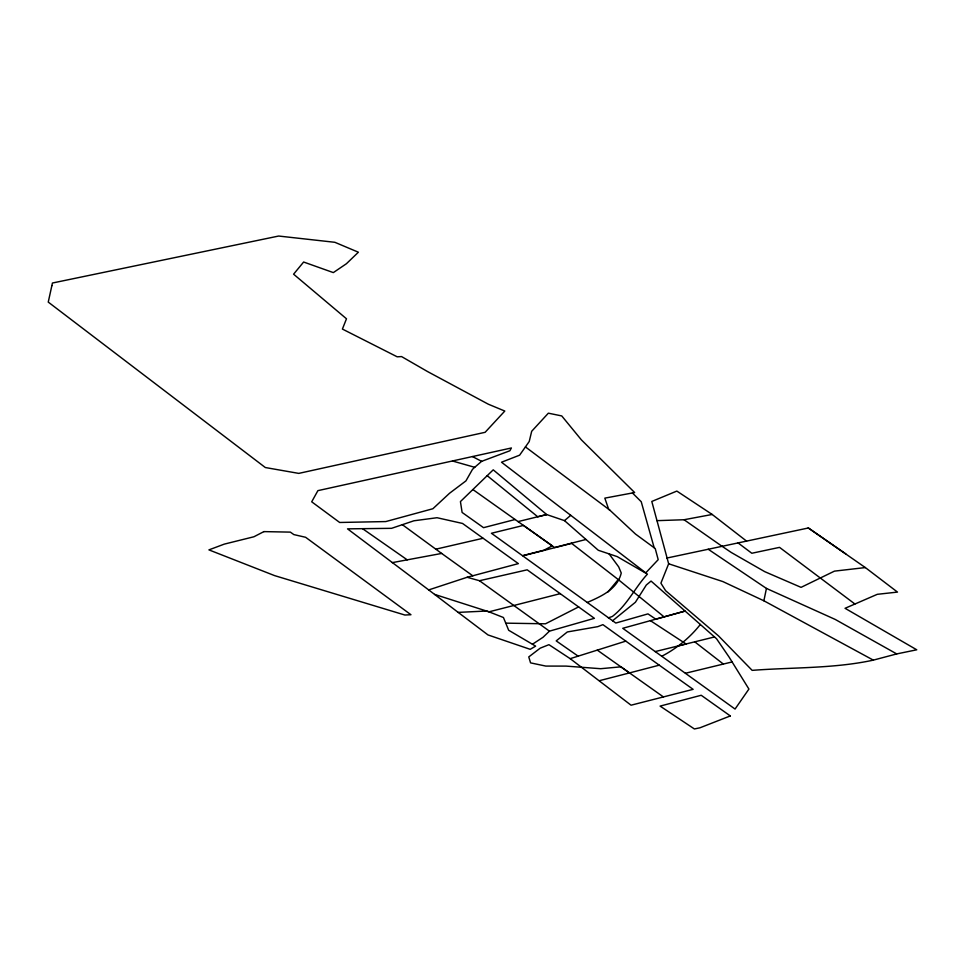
<?xml version="1.0" encoding="UTF-8"?>
<svg xmlns="http://www.w3.org/2000/svg" width="965" height="965" viewBox="0 0 965 965"><rect width="100%" height="100%" fill="white"/><g stroke="black" fill="none" stroke-linecap="round" stroke-linejoin="round"><path stroke-width="1.45" d="M808.212 527.867L865.472 567.673L897.498 592.088L877.294 594.319L845.063 608.3L916.75 649.795L896.714 653.92L873.325 660.132L763.882 600.785L766.439 588.421L708.226 549.254M746.572 541.112L712.194 514.466L676.839 491.076L651.797 501.462L668.649 563.777L660.904 583.174L665.597 590.664L718.539 635.923L752.157 670.361C792.422 667.249 833.82 668.709 873.325 660.132M609.084 553.886L618.686 566.865L621.255 573.053C617.25 589.434 601.34 596.249 587.227 602.51M700.325 624.464C690.192 637.431 676.381 648.757 661.737 656.26L622.751 628.299L685.102 611.062L655.79 619.168L647.973 613.885L615.791 623.052L522.728 555.852L571.63 543.379M607.878 592.04L618.239 579.555L664.077 616.864M515.117 519.508L483.537 527.674L462.114 512.451L460.426 501.583L493.224 469.834L546.709 514.562L564.489 520.63L598.312 550.279L617.214 556.612L647.431 574.127C634.91 587.673 627.395 604.983 612.329 616.478L608.384 617.841M467.144 577.275L518.362 563.62L462.537 523.452L437.036 517.722L413.925 520.786L391.573 528.325L347.521 528.856L428.701 589.917L467.144 577.275L479.484 580.725L527.192 569.82L594.392 618.312L549.447 631.158L543.054 637.262L532.439 644.246M474.708 467.301L472.464 469.412L465.938 480.896L449.509 493.284L432.887 508.736L385.795 521.57L339.668 522.475L311.707 501.812L317.895 490.642L511.39 447.977L509.858 450.776L481.631 461.342L474.708 467.301L452.501 461.005M564.489 520.63L570.737 515.322M578.662 606.876L545.49 623.8L505.756 623.149L503.428 617.504L488.99 611.822L434.564 594.38M612.558 620.797L635.404 602.256L646.321 584.995L651.049 581.063L716.537 638.746L729.07 657.044L748.912 689.058L735.053 709.058L661.737 656.26M570.194 658.661L631.05 705.198L693.111 689.348L659.252 665.175L629.506 672.919L620.905 666.827L600.628 668.709L566.105 666.103L545.804 666.079L530.557 662.871L528.772 656.924L540.219 648.154L548.94 644.68L570.194 658.661L625.79 641.134M560.388 593.62L488.99 611.822L486.493 611.026L458.182 612.389L428.701 589.917M599.41 680.687L629.506 672.919M585.948 539.483L554.573 547.493L472.983 489.605M655.211 651.58L686.067 643.981L650.434 620.664M677.623 646.067L714.498 636.948M518.072 521.595L546.709 514.562L537.734 516.77L487.229 475.697M685.44 673.256L732.097 661.942M435.83 549.182L482.97 538.289M666.803 558.059L808.332 527.988L845.823 553.934M656.96 520.666L684.052 519.737L712.194 514.466M392.26 562.631L441.644 553.44L472.85 575.84M865.364 567.565L834.448 571.135L801.059 587.359L764.726 571.654L731.241 552.462L721.953 546.202M668.649 563.777L722.906 581.593L763.882 600.785M766.439 588.421L835.244 619.446L896.714 653.92M472.5 456.578L481.631 461.342M578.131 656.14L556.214 640.893L567.311 631.966L597.757 626.659L602.908 624.645L659.252 665.175M684.052 519.737L722.061 546.311M362.55 528.675L407.23 559.845M597.299 650.121L663.425 696.935M549.447 631.158L479.484 580.725M402.381 524.695L441.644 553.44M609.796 510.111L608.674 509.291L604.826 498.133L634.656 492.548L581.425 439.907L561.751 415.927L548.361 413.177L531.691 431.271L529.218 441.524L519.616 455.178L501.51 462.223L645.766 572.86L658.202 559.664L655.223 548.53L635.513 534.067L609.796 510.111L525.43 446.916M854.918 604.018L779.539 547.372L751.819 553.259L738.056 542.921M458.182 612.389L488.001 634.934L530.207 649.324L535.647 646.128L508.676 630.266L505.756 623.149M723.364 664.065L694.74 641.834M571.401 543.198L618.239 579.555M632.437 492.97L641.23 501.728L654.186 547.77M51.845 285.724L48.25 302.093L265.327 467.53L298.764 473.393L485.118 432.308L504.804 411.054L488.302 404.19L427.471 371.513L401.573 356.58L397.182 356.809L342.406 329.065L346.483 318.788L293.589 274.181L303.637 262.022L333.335 272.6L346.411 263.734L358.377 252.215L334.867 242.299L278.668 236.039L52.436 283.022L51.845 285.724M552.269 545.864L543.934 550.219L522.487 555.671L491.426 533.271L523.476 525.418L552.269 545.864M263.915 531.606L253.904 536.769L224.242 544.139L208.922 549.881L274.591 575.61L404.89 615.031L410.945 614.729L305.616 537.288L293.83 534.586L290.368 532.125L263.915 531.606M730.312 715.933L699.963 727.791L694.39 728.961L660.108 706.103L701.205 695.27L730.312 715.933"/></g></svg>
